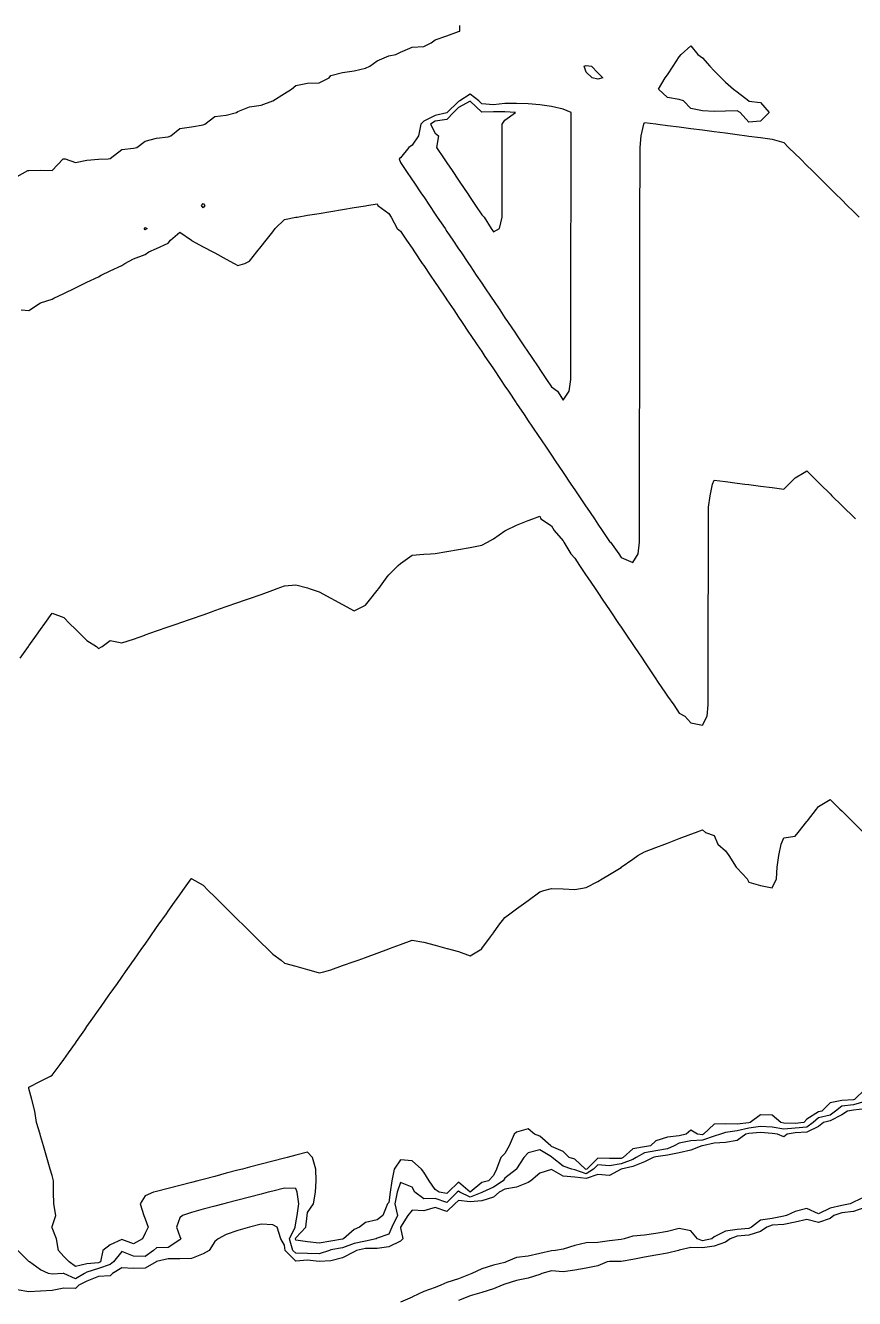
# Model space of a CAD drawing. Header units: metres. Extents: x 2681030 to 2681330, y 1246000 to 1246290.
# Drawn here: x 2681258.6 to 2681294.3, y 1246235.2 to 1246290 of the extents above; entities that cross this region are included whole.
import ezdxf

# ---------------------------------------------------------------- set-up
doc = ezdxf.new("R2010")
doc.units = ezdxf.units.M
doc.layers.add('BASIS_HOEHENLINIEN', color=8, linetype='Continuous')

msp = doc.modelspace()

# ---------------------------------------------------------------- linework, layer by layer
at = {"layer": 'BASIS_HOEHENLINIEN'}
for points in [[(2681258.25, 1246283.495, 0), (2681258.698, 1246283.75, 0), (2681258.75, 1246283.76, 0), (2681259.25, 1246283.767, 0), (2681259.75, 1246283.758, 0), (2681260.224, 1246284.25, 0), (2681260.25, 1246284.261, 0), (2681260.312, 1246284.25, 0), (2681260.75, 1246284.105, 0), (2681261.25, 1246284.204, 0), (2681261.75, 1246284.236, 0), (2681262.166, 1246284.25, 0), (2681262.25, 1246284.269, 0), (2681262.75, 1246284.659, 0), (2681263.25, 1246284.712, 0), (2681263.391, 1246284.75, 0), (2681263.75, 1246285.018, 0), (2681264.25, 1246285.153, 0), (2681264.75, 1246285.204, 0), (2681264.862, 1246285.25, 0), (2681265.25, 1246285.568, 0), (2681265.75, 1246285.64, 0), (2681266.25, 1246285.716, 0), (2681266.321, 1246285.75, 0), (2681266.75, 1246286.086, 0), (2681267.25, 1246286.144, 0), (2681267.687, 1246286.25, 0), (2681267.75, 1246286.293, 0), (2681268.25, 1246286.492, 0), (2681268.75, 1246286.565, 0), (2681269.25, 1246286.749, 0), (2681269.252, 1246286.75, 0), (2681269.75, 1246287.064, 0), (2681270.062, 1246287.25, 0), (2681270.25, 1246287.418, 0), (2681270.75, 1246287.519, 0), (2681271.25, 1246287.534, 0), (2681271.675, 1246287.75, 0), (2681271.75, 1246287.839, 0), (2681272.25, 1246287.979, 0), (2681272.75, 1246288.049, 0), (2681273.25, 1246288.164, 0), (2681273.429, 1246288.25, 0), (2681273.75, 1246288.479, 0), (2681274.25, 1246288.686, 0), (2681274.548, 1246288.75, 0), (2681274.75, 1246288.844, 0), (2681275.25, 1246289.067, 0), (2681275.75, 1246289.09, 0), (2681276.076, 1246289.25, 0), (2681276.25, 1246289.385, 0), (2681276.75, 1246289.548, 0), (2681277.25, 1246289.734, 0), (2681277.306, 1246289.75, 0), (2681277.306, 1246290, 0)], [(2681290.62, 1246286.25, 0), (2681290.25, 1246285.88, 0), (2681289.75, 1246285.838, 0), (2681289.37, 1246286.25, 0), (2681289.25, 1246286.324, 0), (2681288.75, 1246286.303, 0), (2681288.25, 1246286.299, 0), (2681287.75, 1246286.317, 0), (2681287.25, 1246286.424, 0), (2681286.93, 1246286.75, 0), (2681286.75, 1246286.807, 0), (2681286.25, 1246286.895, 0), (2681285.855, 1246287.25, 0), (2681286.142, 1246287.75, 0), (2681286.25, 1246287.87, 0), (2681286.492, 1246288.25, 0), (2681286.75, 1246288.655, 0), (2681286.83, 1246288.75, 0), (2681287.25, 1246289.117, 0), (2681287.553, 1246288.75, 0), (2681287.75, 1246288.606, 0), (2681288.066, 1246288.25, 0), (2681288.25, 1246288.042, 0), (2681288.556, 1246287.75, 0), (2681288.75, 1246287.558, 0), (2681289.095, 1246287.25, 0), (2681289.25, 1246287.141, 0), (2681289.748, 1246286.75, 0), (2681289.75, 1246286.746, 0), (2681290.25, 1246286.687, 0), (2681290.62, 1246286.25, 0)], [(2681283.466, 1246287.75, 0), (2681283.25, 1246287.686, 0), (2681283.006, 1246287.75, 0), (2681282.75, 1246287.995, 0), (2681282.659, 1246288.25, 0), (2681282.75, 1246288.282, 0), (2681282.968, 1246288.25, 0), (2681283.25, 1246287.957, 0), (2681283.466, 1246287.75, 0)], [(2681281.75, 1246273.866, 0), (2681282.007, 1246274.25, 0), (2681282.082, 1246274.75, 0), (2681282.083, 1246275.25, 0), (2681282.084, 1246275.75, 0), (2681282.085, 1246276.25, 0), (2681282.085, 1246276.75, 0), (2681282.086, 1246277.25, 0), (2681282.087, 1246277.75, 0), (2681282.088, 1246278.25, 0), (2681282.088, 1246278.75, 0), (2681282.089, 1246279.25, 0), (2681282.09, 1246279.75, 0), (2681282.091, 1246280.25, 0), (2681282.091, 1246280.75, 0), (2681282.092, 1246281.25, 0), (2681282.093, 1246281.75, 0), (2681282.094, 1246282.25, 0), (2681282.095, 1246282.75, 0), (2681282.095, 1246283.25, 0), (2681282.096, 1246283.75, 0), (2681282.097, 1246284.25, 0), (2681282.098, 1246284.75, 0), (2681282.098, 1246285.25, 0), (2681282.099, 1246285.75, 0), (2681282.1, 1246286.25, 0), (2681281.75, 1246286.402, 0), (2681281.25, 1246286.508, 0), (2681280.75, 1246286.575, 0), (2681280.25, 1246286.619, 0), (2681279.75, 1246286.645, 0), (2681279.25, 1246286.639, 0), (2681278.75, 1246286.58, 0), (2681278.25, 1246286.631, 0), (2681278.125, 1246286.75, 0), (2681277.75, 1246287.038, 0), (2681277.306, 1246286.75, 0), (2681277.25, 1246286.719, 0), (2681276.758, 1246286.25, 0), (2681276.75, 1246286.241, 0), (2681276.25, 1246286.123, 0), (2681275.75, 1246285.88, 0), (2681275.626, 1246285.75, 0), (2681275.526, 1246285.25, 0), (2681275.25, 1246284.844, 0), (2681275.11, 1246284.75, 0), (2681274.75, 1246284.293, 0), (2681274.693, 1246284.25, 0), (2681274.75, 1246284.102, 0), (2681274.987, 1246283.75, 0), (2681275.25, 1246283.359, 0), (2681275.323, 1246283.25, 0), (2681275.66, 1246282.75, 0), (2681275.75, 1246282.616, 0), (2681275.996, 1246282.25, 0), (2681276.25, 1246281.873, 0), (2681276.333, 1246281.75, 0), (2681276.669, 1246281.25, 0), (2681276.75, 1246281.13, 0), (2681277.006, 1246280.75, 0), (2681277.25, 1246280.387, 0), (2681277.342, 1246280.25, 0), (2681277.679, 1246279.75, 0), (2681277.75, 1246279.644, 0), (2681278.015, 1246279.25, 0), (2681278.25, 1246278.901, 0), (2681278.351, 1246278.75, 0), (2681278.688, 1246278.25, 0), (2681278.75, 1246278.158, 0), (2681279.024, 1246277.75, 0), (2681279.25, 1246277.415, 0), (2681279.361, 1246277.25, 0), (2681279.697, 1246276.75, 0), (2681279.75, 1246276.672, 0), (2681280.034, 1246276.25, 0), (2681280.25, 1246275.929, 0), (2681280.37, 1246275.75, 0), (2681280.707, 1246275.25, 0), (2681280.75, 1246275.186, 0), (2681281.043, 1246274.75, 0), (2681281.25, 1246274.443, 0), (2681281.51, 1246274.25, 0), (2681281.75, 1246273.866, 0)], [(2681278.75, 1246281.106, 0), (2681279.017, 1246281.25, 0), (2681279.124, 1246281.75, 0), (2681279.125, 1246282.25, 0), (2681279.126, 1246282.75, 0), (2681279.127, 1246283.25, 0), (2681279.127, 1246283.75, 0), (2681279.128, 1246284.25, 0), (2681279.129, 1246284.75, 0), (2681279.13, 1246285.25, 0), (2681279.131, 1246285.75, 0), (2681279.25, 1246285.92, 0), (2681279.708, 1246286.25, 0), (2681279.25, 1246286.278, 0), (2681278.75, 1246286.275, 0), (2681278.25, 1246286.266, 0), (2681277.75, 1246286.735, 0), (2681277.25, 1246286.462, 0), (2681277.027, 1246286.25, 0), (2681276.75, 1246285.95, 0), (2681276.25, 1246285.875, 0), (2681276.046, 1246285.75, 0), (2681276.25, 1246285.363, 0), (2681276.385, 1246285.25, 0), (2681276.298, 1246284.75, 0), (2681276.634, 1246284.25, 0), (2681276.75, 1246284.078, 0), (2681276.971, 1246283.75, 0), (2681277.25, 1246283.335, 0), (2681277.307, 1246283.25, 0), (2681277.644, 1246282.75, 0), (2681277.75, 1246282.592, 0), (2681277.98, 1246282.25, 0), (2681278.25, 1246281.849, 0), (2681278.355, 1246281.75, 0), (2681278.653, 1246281.25, 0), (2681278.75, 1246281.106, 0)], [(2681258.418, 1246277.75, 0), (2681258.75, 1246277.726, 0), (2681258.795, 1246277.75, 0), (2681259.25, 1246278.053, 0), (2681259.75, 1246278.212, 0), (2681259.817, 1246278.25, 0), (2681260.25, 1246278.461, 0), (2681260.75, 1246278.696, 0), (2681260.84, 1246278.75, 0), (2681261.25, 1246278.95, 0), (2681261.75, 1246279.179, 0), (2681261.863, 1246279.25, 0), (2681262.25, 1246279.439, 0), (2681262.75, 1246279.659, 0), (2681262.886, 1246279.75, 0), (2681263.25, 1246279.947, 0), (2681263.75, 1246280.137, 0), (2681263.909, 1246280.25, 0), (2681264.25, 1246280.4, 0), (2681264.75, 1246280.628, 0), (2681264.851, 1246280.75, 0), (2681265.25, 1246281.105, 0), (2681265.747, 1246280.75, 0), (2681265.75, 1246280.743, 0), (2681266.25, 1246280.473, 0), (2681266.663, 1246280.25, 0), (2681266.75, 1246280.203, 0), (2681267.25, 1246279.933, 0), (2681267.588, 1246279.75, 0), (2681267.75, 1246279.662, 0), (2681268.051, 1246279.75, 0), (2681268.25, 1246279.851, 0), (2681268.565, 1246280.25, 0), (2681268.75, 1246280.484, 0), (2681268.96, 1246280.75, 0), (2681269.25, 1246281.117, 0), (2681269.355, 1246281.25, 0), (2681269.75, 1246281.649, 0), (2681270.25, 1246281.741, 0), (2681270.307, 1246281.75, 0), (2681270.75, 1246281.824, 0), (2681271.25, 1246281.907, 0), (2681271.75, 1246281.99, 0), (2681272.25, 1246282.073, 0), (2681272.75, 1246282.156, 0), (2681273.25, 1246282.239, 0), (2681273.302, 1246282.25, 0), (2681273.75, 1246282.323, 0), (2681273.775, 1246282.25, 0), (2681274.25, 1246281.897, 0), (2681274.349, 1246281.75, 0), (2681274.607, 1246281.25, 0), (2681274.75, 1246281.146, 0), (2681275.009, 1246280.75, 0), (2681275.25, 1246280.411, 0), (2681275.358, 1246280.25, 0), (2681275.688, 1246279.75, 0), (2681275.75, 1246279.668, 0), (2681276.031, 1246279.25, 0), (2681276.25, 1246278.925, 0), (2681276.368, 1246278.75, 0), (2681276.704, 1246278.25, 0), (2681276.75, 1246278.182, 0), (2681277.041, 1246277.75, 0), (2681277.25, 1246277.439, 0), (2681277.377, 1246277.25, 0), (2681277.713, 1246276.75, 0), (2681277.75, 1246276.696, 0), (2681278.05, 1246276.25, 0), (2681278.25, 1246275.953, 0), (2681278.386, 1246275.75, 0), (2681278.723, 1246275.25, 0), (2681278.75, 1246275.21, 0), (2681279.059, 1246274.75, 0), (2681279.25, 1246274.466, 0), (2681279.396, 1246274.25, 0), (2681279.732, 1246273.75, 0), (2681279.75, 1246273.723, 0), (2681280.069, 1246273.25, 0), (2681280.25, 1246272.98, 0), (2681280.405, 1246272.75, 0), (2681280.741, 1246272.25, 0), (2681280.75, 1246272.237, 0), (2681281.078, 1246271.75, 0), (2681281.25, 1246271.494, 0), (2681281.414, 1246271.25, 0), (2681281.75, 1246270.751, 0), (2681281.751, 1246270.75, 0), (2681282.087, 1246270.25, 0), (2681282.25, 1246270.008, 0), (2681282.424, 1246269.75, 0), (2681282.75, 1246269.265, 0), (2681282.76, 1246269.25, 0), (2681283.097, 1246268.75, 0), (2681283.25, 1246268.522, 0), (2681283.433, 1246268.25, 0), (2681283.75, 1246267.779, 0), (2681283.787, 1246267.75, 0), (2681284.151, 1246267.25, 0), (2681284.25, 1246267.093, 0), (2681284.75, 1246266.867, 0), (2681284.979, 1246267.25, 0), (2681285.04, 1246267.75, 0), (2681285.041, 1246268.25, 0), (2681285.041, 1246268.75, 0), (2681285.042, 1246269.25, 0), (2681285.043, 1246269.75, 0), (2681285.044, 1246270.25, 0), (2681285.045, 1246270.75, 0), (2681285.045, 1246271.25, 0), (2681285.046, 1246271.75, 0), (2681285.047, 1246272.25, 0), (2681285.048, 1246272.75, 0), (2681285.048, 1246273.25, 0), (2681285.049, 1246273.75, 0), (2681285.05, 1246274.25, 0), (2681285.051, 1246274.75, 0), (2681285.052, 1246275.25, 0), (2681285.052, 1246275.75, 0), (2681285.053, 1246276.25, 0), (2681285.054, 1246276.75, 0), (2681285.055, 1246277.25, 0), (2681285.055, 1246277.75, 0), (2681285.056, 1246278.25, 0), (2681285.057, 1246278.75, 0), (2681285.058, 1246279.25, 0), (2681285.059, 1246279.75, 0), (2681285.059, 1246280.25, 0), (2681285.06, 1246280.75, 0), (2681285.061, 1246281.25, 0), (2681285.062, 1246281.75, 0), (2681285.062, 1246282.25, 0), (2681285.063, 1246282.75, 0), (2681285.064, 1246283.25, 0), (2681285.065, 1246283.75, 0), (2681285.066, 1246284.25, 0), (2681285.066, 1246284.75, 0), (2681285.118, 1246285.25, 0), (2681285.227, 1246285.75, 0), (2681285.25, 1246285.826, 0), (2681285.75, 1246285.761, 0), (2681285.835, 1246285.75, 0), (2681286.25, 1246285.696, 0), (2681286.75, 1246285.63, 0), (2681287.25, 1246285.565, 0), (2681287.75, 1246285.5, 0), (2681288.25, 1246285.434, 0), (2681288.75, 1246285.369, 0), (2681289.25, 1246285.303, 0), (2681289.658, 1246285.25, 0), (2681289.75, 1246285.238, 0), (2681290.25, 1246285.172, 0), (2681290.75, 1246285.107, 0), (2681291.25, 1246284.961, 0), (2681291.463, 1246284.75, 0), (2681291.75, 1246284.467, 0), (2681291.969, 1246284.25, 0), (2681292.25, 1246283.972, 0), (2681292.474, 1246283.75, 0), (2681292.75, 1246283.476, 0), (2681292.979, 1246283.25, 0), (2681293.25, 1246282.982, 0), (2681293.484, 1246282.75, 0), (2681293.75, 1246282.487, 0), (2681293.989, 1246282.25, 0), (2681294.25, 1246281.992, 0), (2681294.494, 1246281.75, 0)], [(2681266.327, 1246282.25, 0), (2681266.25, 1246282.148, 0), (2681266.18, 1246282.25, 0), (2681266.25, 1246282.328, 0), (2681266.327, 1246282.25, 0)], [(2681263.844, 1246281.25, 0), (2681263.75, 1246281.202, 0), (2681263.713, 1246281.25, 0), (2681263.75, 1246281.301, 0), (2681263.844, 1246281.25, 0)], [(2681258.379, 1246262.75, 0), (2681258.73, 1246263.25, 0), (2681258.75, 1246263.278, 0), (2681259.083, 1246263.75, 0), (2681259.25, 1246263.987, 0), (2681259.435, 1246264.25, 0), (2681259.75, 1246264.698, 0), (2681260.25, 1246264.501, 0), (2681260.504, 1246264.25, 0), (2681260.75, 1246264.007, 0), (2681261.01, 1246263.75, 0), (2681261.25, 1246263.512, 0), (2681261.666, 1246263.25, 0), (2681261.75, 1246263.168, 0), (2681261.898, 1246263.25, 0), (2681262.25, 1246263.515, 0), (2681262.75, 1246263.419, 0), (2681263.25, 1246263.577, 0), (2681263.747, 1246263.75, 0), (2681263.75, 1246263.751, 0), (2681264.25, 1246263.926, 0), (2681264.75, 1246264.101, 0), (2681265.175, 1246264.25, 0), (2681265.25, 1246264.276, 0), (2681265.75, 1246264.451, 0), (2681266.25, 1246264.625, 0), (2681266.606, 1246264.75, 0), (2681266.75, 1246264.8, 0), (2681267.25, 1246264.975, 0), (2681267.75, 1246265.149, 0), (2681268.037, 1246265.25, 0), (2681268.25, 1246265.325, 0), (2681268.75, 1246265.499, 0), (2681269.25, 1246265.681, 0), (2681269.437, 1246265.75, 0), (2681269.75, 1246265.865, 0), (2681270.25, 1246265.915, 0), (2681270.75, 1246265.777, 0), (2681270.821, 1246265.75, 0), (2681271.25, 1246265.603, 0), (2681271.75, 1246265.337, 0), (2681271.911, 1246265.25, 0), (2681272.25, 1246265.067, 0), (2681272.75, 1246264.797, 0), (2681273.25, 1246265.037, 0), (2681273.418, 1246265.25, 0), (2681273.75, 1246265.67, 0), (2681273.811, 1246265.75, 0), (2681274.182, 1246266.25, 0), (2681274.25, 1246266.343, 0), (2681274.657, 1246266.75, 0), (2681274.75, 1246266.83, 0), (2681275.25, 1246267.192, 0), (2681275.75, 1246267.231, 0), (2681276.047, 1246267.25, 0), (2681276.25, 1246267.264, 0), (2681276.75, 1246267.347, 0), (2681277.25, 1246267.431, 0), (2681277.75, 1246267.514, 0), (2681278.25, 1246267.613, 0), (2681278.499, 1246267.75, 0), (2681278.75, 1246267.898, 0), (2681279.25, 1246268.235, 0), (2681279.278, 1246268.25, 0), (2681279.75, 1246268.487, 0), (2681280.25, 1246268.675, 0), (2681280.448, 1246268.75, 0), (2681280.75, 1246268.864, 0), (2681280.796, 1246268.75, 0), (2681281.25, 1246268.459, 0), (2681281.374, 1246268.25, 0), (2681281.75, 1246267.803, 0), (2681281.786, 1246267.75, 0), (2681282.078, 1246267.25, 0), (2681282.25, 1246267.06, 0), (2681282.459, 1246266.75, 0), (2681282.75, 1246266.317, 0), (2681282.795, 1246266.25, 0), (2681283.131, 1246265.75, 0), (2681283.25, 1246265.574, 0), (2681283.468, 1246265.25, 0), (2681283.75, 1246264.831, 0), (2681283.804, 1246264.75, 0), (2681284.141, 1246264.25, 0), (2681284.25, 1246264.088, 0), (2681284.477, 1246263.75, 0), (2681284.75, 1246263.345, 0), (2681284.814, 1246263.25, 0), (2681285.15, 1246262.75, 0), (2681285.25, 1246262.602, 0), (2681285.486, 1246262.25, 0), (2681285.75, 1246261.858, 0), (2681285.823, 1246261.75, 0), (2681286.159, 1246261.25, 0), (2681286.25, 1246261.115, 0), (2681286.519, 1246260.75, 0), (2681286.75, 1246260.39, 0), (2681286.993, 1246260.25, 0), (2681287.25, 1246259.968, 0), (2681287.75, 1246259.867, 0), (2681287.956, 1246260.25, 0), (2681287.998, 1246260.75, 0), (2681287.999, 1246261.25, 0), (2681287.999, 1246261.75, 0), (2681288, 1246262.25, 0), (2681288.001, 1246262.75, 0), (2681288.002, 1246263.25, 0), (2681288.002, 1246263.75, 0), (2681288.003, 1246264.25, 0), (2681288.004, 1246264.75, 0), (2681288.005, 1246265.25, 0), (2681288.006, 1246265.75, 0), (2681288.006, 1246266.25, 0), (2681288.007, 1246266.75, 0), (2681288.008, 1246267.25, 0), (2681288.009, 1246267.75, 0), (2681288.009, 1246268.25, 0), (2681288.01, 1246268.75, 0), (2681288.015, 1246269.25, 0), (2681288.081, 1246269.75, 0), (2681288.192, 1246270.25, 0), (2681288.25, 1246270.424, 0), (2681288.75, 1246270.359, 0), (2681289.25, 1246270.293, 0), (2681289.581, 1246270.25, 0), (2681289.75, 1246270.228, 0), (2681290.25, 1246270.163, 0), (2681290.75, 1246270.097, 0), (2681291.25, 1246270.032, 0), (2681291.477, 1246270.25, 0), (2681291.75, 1246270.519, 0), (2681292.126, 1246270.75, 0), (2681292.25, 1246270.815, 0), (2681292.316, 1246270.75, 0), (2681292.75, 1246270.321, 0), (2681292.821, 1246270.25, 0), (2681293.25, 1246269.825, 0), (2681293.326, 1246269.75, 0), (2681293.75, 1246269.33, 0), (2681293.831, 1246269.25, 0), (2681294.25, 1246268.835, 0), (2681294.336, 1246268.75, 0)], [(2681261.831, 1246236.75, 0), (2681261.75, 1246236.713, 0), (2681261.25, 1246236.671, 0), (2681260.75, 1246236.556, 0), (2681260.49, 1246236.75, 0), (2681260.25, 1246236.993, 0), (2681260.023, 1246237.25, 0), (2681259.938, 1246237.75, 0), (2681259.75, 1246238.221, 0), (2681259.74, 1246238.25, 0), (2681259.75, 1246238.28, 0), (2681259.914, 1246238.75, 0), (2681259.826, 1246239.25, 0), (2681259.809, 1246239.75, 0), (2681259.816, 1246240.25, 0), (2681259.75, 1246240.474, 0), (2681259.669, 1246240.75, 0), (2681259.523, 1246241.25, 0), (2681259.377, 1246241.75, 0), (2681259.25, 1246242.184, 0), (2681259.231, 1246242.25, 0), (2681259.084, 1246242.75, 0), (2681259.001, 1246243.25, 0), (2681258.88, 1246243.75, 0), (2681258.75, 1246244.216, 0), (2681258.746, 1246244.25, 0), (2681258.75, 1246244.272, 0), (2681259.25, 1246244.543, 0), (2681259.68, 1246244.75, 0), (2681259.75, 1246244.789, 0), (2681260.096, 1246245.25, 0), (2681260.25, 1246245.468, 0), (2681260.448, 1246245.75, 0), (2681260.75, 1246246.178, 0), (2681260.801, 1246246.25, 0), (2681261.152, 1246246.75, 0), (2681261.25, 1246246.889, 0), (2681261.505, 1246247.25, 0), (2681261.75, 1246247.598, 0), (2681261.857, 1246247.75, 0), (2681262.209, 1246248.25, 0), (2681262.25, 1246248.308, 0), (2681262.561, 1246248.75, 0), (2681262.75, 1246249.018, 0), (2681262.914, 1246249.25, 0), (2681263.25, 1246249.728, 0), (2681263.265, 1246249.75, 0), (2681263.617, 1246250.25, 0), (2681263.75, 1246250.439, 0), (2681263.97, 1246250.75, 0), (2681264.25, 1246251.148, 0), (2681264.322, 1246251.25, 0), (2681264.674, 1246251.75, 0), (2681264.75, 1246251.858, 0), (2681265.026, 1246252.25, 0), (2681265.25, 1246252.568, 0), (2681265.378, 1246252.75, 0), (2681265.73, 1246253.25, 0), (2681265.75, 1246253.263, 0), (2681265.764, 1246253.25, 0), (2681266.25, 1246252.972, 0), (2681266.475, 1246252.75, 0), (2681266.75, 1246252.478, 0), (2681266.981, 1246252.25, 0), (2681267.25, 1246251.984, 0), (2681267.487, 1246251.75, 0), (2681267.75, 1246251.49, 0), (2681267.992, 1246251.25, 0), (2681268.25, 1246250.995, 0), (2681268.498, 1246250.75, 0), (2681268.75, 1246250.501, 0), (2681269.004, 1246250.25, 0), (2681269.25, 1246250.007, 0), (2681269.616, 1246249.75, 0), (2681269.75, 1246249.619, 0), (2681270.25, 1246249.496, 0), (2681270.75, 1246249.352, 0), (2681271.106, 1246249.25, 0), (2681271.25, 1246249.209, 0), (2681271.454, 1246249.25, 0), (2681271.75, 1246249.338, 0), (2681272.25, 1246249.513, 0), (2681272.75, 1246249.688, 0), (2681272.922, 1246249.75, 0), (2681273.25, 1246249.869, 0), (2681273.75, 1246250.053, 0), (2681274.25, 1246250.237, 0), (2681274.284, 1246250.25, 0), (2681274.75, 1246250.421, 0), (2681275.25, 1246250.605, 0), (2681275.75, 1246250.529, 0), (2681276.25, 1246250.391, 0), (2681276.75, 1246250.253, 0), (2681276.759, 1246250.25, 0), (2681277.25, 1246250.115, 0), (2681277.75, 1246249.931, 0), (2681278.25, 1246250.238, 0), (2681278.259, 1246250.25, 0), (2681278.623, 1246250.75, 0), (2681278.75, 1246250.924, 0), (2681278.988, 1246251.25, 0), (2681279.25, 1246251.585, 0), (2681279.46, 1246251.75, 0), (2681279.75, 1246251.96, 0), (2681280.15, 1246252.25, 0), (2681280.25, 1246252.322, 0), (2681280.75, 1246252.686, 0), (2681280.925, 1246252.75, 0), (2681281.25, 1246252.841, 0), (2681281.75, 1246252.815, 0), (2681282.25, 1246252.793, 0), (2681282.75, 1246252.877, 0), (2681283.25, 1246253.141, 0), (2681283.435, 1246253.25, 0), (2681283.75, 1246253.436, 0), (2681284.25, 1246253.743, 0), (2681284.259, 1246253.75, 0), (2681284.75, 1246254.104, 0), (2681284.97, 1246254.25, 0), (2681285.25, 1246254.416, 0), (2681285.75, 1246254.605, 0), (2681286.135, 1246254.75, 0), (2681286.25, 1246254.793, 0), (2681286.75, 1246254.983, 0), (2681287.25, 1246255.171, 0), (2681287.458, 1246255.25, 0), (2681287.75, 1246255.36, 0), (2681287.884, 1246255.25, 0), (2681288.25, 1246255.113, 0), (2681288.414, 1246254.75, 0), (2681288.75, 1246254.452, 0), (2681288.894, 1246254.25, 0), (2681289.199, 1246253.75, 0), (2681289.25, 1246253.709, 0), (2681289.673, 1246253.25, 0), (2681289.75, 1246253.111, 0), (2681290.25, 1246252.969, 0), (2681290.75, 1246252.869, 0), (2681290.938, 1246253.25, 0), (2681290.975, 1246253.75, 0), (2681291.037, 1246254.25, 0), (2681291.147, 1246254.75, 0), (2681291.25, 1246255.022, 0), (2681291.75, 1246255.084, 0), (2681291.88, 1246255.25, 0), (2681292.25, 1246255.724, 0), (2681292.271, 1246255.75, 0), (2681292.661, 1246256.25, 0), (2681292.75, 1246256.364, 0), (2681293.25, 1246256.669, 0), (2681293.674, 1246256.25, 0), (2681293.75, 1246256.174, 0), (2681294.179, 1246255.75, 0), (2681294.25, 1246255.679, 0), (2681294.684, 1246255.25, 0)], [(2681294.75, 1246244.179, 0), (2681294.297, 1246243.75, 0), (2681294.25, 1246243.733, 0), (2681293.75, 1246243.707, 0), (2681293.25, 1246243.601, 0), (2681292.889, 1246243.25, 0), (2681292.75, 1246243.221, 0), (2681292.25, 1246242.894, 0), (2681292.117, 1246242.75, 0), (2681291.75, 1246242.716, 0), (2681291.25, 1246242.724, 0), (2681291.124, 1246242.75, 0), (2681290.75, 1246243.077, 0), (2681290.25, 1246243.081, 0), (2681289.802, 1246242.75, 0), (2681289.75, 1246242.741, 0), (2681289.25, 1246242.691, 0), (2681288.75, 1246242.703, 0), (2681288.25, 1246242.682, 0), (2681287.802, 1246242.25, 0), (2681287.75, 1246242.229, 0), (2681287.546, 1246242.25, 0), (2681287.25, 1246242.42, 0), (2681287.057, 1246242.25, 0), (2681286.75, 1246242.186, 0), (2681286.25, 1246242.126, 0), (2681285.75, 1246241.968, 0), (2681285.512, 1246241.75, 0), (2681285.25, 1246241.707, 0), (2681284.75, 1246241.622, 0), (2681284.344, 1246241.25, 0), (2681284.25, 1246241.212, 0), (2681283.75, 1246241.2, 0), (2681283.25, 1246241.215, 0), (2681282.77, 1246240.75, 0), (2681282.75, 1246240.737, 0), (2681282.716, 1246240.75, 0), (2681282.25, 1246241.181, 0), (2681282.016, 1246241.25, 0), (2681281.75, 1246241.509, 0), (2681281.25, 1246241.725, 0), (2681281.218, 1246241.75, 0), (2681280.75, 1246242.163, 0), (2681280.522, 1246242.25, 0), (2681280.25, 1246242.483, 0), (2681279.75, 1246242.341, 0), (2681279.651, 1246242.25, 0), (2681279.426, 1246241.75, 0), (2681279.25, 1246241.426, 0), (2681279.065, 1246241.25, 0), (2681278.882, 1246240.75, 0), (2681278.75, 1246240.481, 0), (2681278.534, 1246240.25, 0), (2681278.25, 1246240.174, 0), (2681277.75, 1246239.753, 0), (2681277.25, 1246240.181, 0), (2681276.807, 1246239.75, 0), (2681276.75, 1246239.694, 0), (2681276.41, 1246239.75, 0), (2681276.25, 1246239.867, 0), (2681275.984, 1246240.25, 0), (2681275.75, 1246240.612, 0), (2681275.658, 1246240.75, 0), (2681275.25, 1246241.112, 0), (2681274.75, 1246241.146, 0), (2681274.483, 1246240.75, 0), (2681274.375, 1246240.25, 0), (2681274.303, 1246239.75, 0), (2681274.25, 1246239.312, 0), (2681274.192, 1246239.25, 0), (2681273.991, 1246238.75, 0), (2681273.75, 1246238.565, 0), (2681273.25, 1246238.448, 0), (2681272.987, 1246238.25, 0), (2681272.75, 1246238.156, 0), (2681272.302, 1246237.75, 0), (2681272.25, 1246237.734, 0), (2681271.75, 1246237.653, 0), (2681271.25, 1246237.562, 0), (2681270.75, 1246237.615, 0), (2681270.25, 1246237.686, 0), (2681270.227, 1246237.75, 0), (2681270.25, 1246237.794, 0), (2681270.679, 1246238.25, 0), (2681270.729, 1246238.75, 0), (2681270.75, 1246238.884, 0), (2681271.002, 1246239.25, 0), (2681271.084, 1246239.75, 0), (2681271.116, 1246240.25, 0), (2681271.098, 1246240.75, 0), (2681270.967, 1246241.25, 0), (2681270.75, 1246241.481, 0), (2681270.25, 1246241.35, 0), (2681269.864, 1246241.25, 0), (2681269.75, 1246241.22, 0), (2681269.25, 1246241.09, 0), (2681268.75, 1246240.96, 0), (2681268.25, 1246240.828, 0), (2681267.946, 1246240.75, 0), (2681267.75, 1246240.699, 0), (2681267.25, 1246240.569, 0), (2681266.75, 1246240.438, 0), (2681266.25, 1246240.307, 0), (2681266.027, 1246240.25, 0), (2681265.75, 1246240.178, 0), (2681265.25, 1246240.047, 0), (2681264.75, 1246239.917, 0), (2681264.25, 1246239.786, 0), (2681264.109, 1246239.75, 0), (2681263.75, 1246239.593, 0), (2681263.536, 1246239.25, 0), (2681263.692, 1246238.75, 0), (2681263.75, 1246238.606, 0), (2681263.884, 1246238.25, 0), (2681263.75, 1246237.989, 0), (2681263.643, 1246237.75, 0), (2681263.25, 1246237.538, 0), (2681262.75, 1246237.715, 0), (2681262.25, 1246237.485, 0), (2681261.928, 1246237.25, 0), (2681261.831, 1246236.75, 0)], [(2681294.75, 1246243.345, 0), (2681294.25, 1246243.291, 0), (2681293.999, 1246243.25, 0), (2681293.75, 1246243.086, 0), (2681293.25, 1246242.828, 0), (2681292.958, 1246242.75, 0), (2681292.75, 1246242.579, 0), (2681292.25, 1246242.334, 0), (2681291.75, 1246242.313, 0), (2681291.396, 1246242.25, 0), (2681291.25, 1246242.136, 0), (2681290.989, 1246242.25, 0), (2681290.75, 1246242.283, 0), (2681290.25, 1246242.328, 0), (2681289.75, 1246242.289, 0), (2681289.623, 1246242.25, 0), (2681289.25, 1246241.983, 0), (2681288.75, 1246241.901, 0), (2681288.25, 1246241.867, 0), (2681287.75, 1246241.754, 0), (2681287.72, 1246241.75, 0), (2681287.25, 1246241.57, 0), (2681286.75, 1246241.452, 0), (2681286.25, 1246241.35, 0), (2681285.75, 1246241.272, 0), (2681285.627, 1246241.25, 0), (2681285.25, 1246241.058, 0), (2681284.75, 1246240.865, 0), (2681284.25, 1246240.751, 0), (2681284.247, 1246240.75, 0), (2681283.75, 1246240.478, 0), (2681283.25, 1246240.522, 0), (2681282.75, 1246240.346, 0), (2681282.25, 1246240.406, 0), (2681281.75, 1246240.447, 0), (2681281.25, 1246240.73, 0), (2681280.75, 1246240.573, 0), (2681280.363, 1246240.25, 0), (2681280.25, 1246240.171, 0), (2681279.75, 1246239.967, 0), (2681279.25, 1246239.885, 0), (2681279.003, 1246239.75, 0), (2681278.75, 1246239.537, 0), (2681278.25, 1246239.385, 0), (2681277.75, 1246239.334, 0), (2681277.25, 1246239.405, 0), (2681277.091, 1246239.25, 0), (2681276.75, 1246238.921, 0), (2681276.25, 1246239.098, 0), (2681275.75, 1246238.959, 0), (2681275.25, 1246238.986, 0), (2681275.065, 1246238.75, 0), (2681274.75, 1246238.256, 0), (2681274.747, 1246238.25, 0), (2681274.75, 1246238.216, 0), (2681274.858, 1246237.75, 0), (2681274.75, 1246237.646, 0), (2681274.25, 1246237.405, 0), (2681273.75, 1246237.327, 0), (2681273.25, 1246237.329, 0), (2681272.861, 1246237.25, 0), (2681272.75, 1246237.181, 0), (2681272.25, 1246236.936, 0), (2681271.75, 1246236.805, 0), (2681271.25, 1246236.764, 0), (2681270.75, 1246236.83, 0), (2681270.25, 1246236.792, 0), (2681269.786, 1246237.25, 0), (2681269.75, 1246237.479, 0), (2681269.599, 1246237.75, 0), (2681269.437, 1246238.25, 0), (2681269.25, 1246238.345, 0), (2681268.75, 1246238.38, 0), (2681268.252, 1246238.25, 0), (2681268.25, 1246238.249, 0), (2681267.75, 1246238.113, 0), (2681267.25, 1246237.928, 0), (2681266.893, 1246237.75, 0), (2681266.75, 1246237.626, 0), (2681266.506, 1246237.25, 0), (2681266.25, 1246237.105, 0), (2681265.75, 1246236.903, 0), (2681265.25, 1246236.884, 0), (2681264.75, 1246236.887, 0), (2681264.25, 1246236.767, 0), (2681264.223, 1246236.75, 0), (2681263.75, 1246236.477, 0), (2681263.25, 1246236.47, 0), (2681262.75, 1246236.499, 0), (2681262.349, 1246236.25, 0), (2681262.25, 1246236.153, 0), (2681261.75, 1246236.12, 0), (2681261.25, 1246235.924, 0), (2681260.901, 1246235.75, 0), (2681260.75, 1246235.602, 0), (2681260.25, 1246235.622, 0), (2681259.75, 1246235.516, 0), (2681259.25, 1246235.487, 0), (2681258.75, 1246235.471, 0), (2681258.25, 1246235.554, 0)], [(2681294.75, 1246243.666, 0), (2681294.25, 1246243.512, 0), (2681293.75, 1246243.455, 0), (2681293.483, 1246243.25, 0), (2681293.25, 1246243.075, 0), (2681292.75, 1246242.955, 0), (2681292.524, 1246242.75, 0), (2681292.25, 1246242.549, 0), (2681291.75, 1246242.515, 0), (2681291.25, 1246242.471, 0), (2681290.75, 1246242.558, 0), (2681290.25, 1246242.582, 0), (2681289.75, 1246242.515, 0), (2681289.25, 1246242.395, 0), (2681288.75, 1246242.324, 0), (2681288.535, 1246242.25, 0), (2681288.25, 1246242.171, 0), (2681287.75, 1246241.992, 0), (2681287.25, 1246241.973, 0), (2681286.75, 1246241.87, 0), (2681286.532, 1246241.75, 0), (2681286.25, 1246241.618, 0), (2681285.75, 1246241.53, 0), (2681285.25, 1246241.445, 0), (2681284.891, 1246241.25, 0), (2681284.75, 1246241.163, 0), (2681284.25, 1246240.982, 0), (2681283.75, 1246240.887, 0), (2681283.25, 1246240.927, 0), (2681283.067, 1246240.75, 0), (2681282.75, 1246240.541, 0), (2681282.25, 1246240.723, 0), (2681282.134, 1246240.75, 0), (2681281.75, 1246240.876, 0), (2681281.282, 1246241.25, 0), (2681281.25, 1246241.276, 0), (2681280.75, 1246241.586, 0), (2681280.25, 1246241.449, 0), (2681280.056, 1246241.25, 0), (2681279.75, 1246240.756, 0), (2681279.747, 1246240.75, 0), (2681279.25, 1246240.355, 0), (2681279.175, 1246240.25, 0), (2681278.75, 1246239.97, 0), (2681278.279, 1246239.75, 0), (2681278.25, 1246239.736, 0), (2681277.75, 1246239.542, 0), (2681277.312, 1246239.75, 0), (2681277.25, 1246239.803, 0), (2681277.195, 1246239.75, 0), (2681276.75, 1246239.316, 0), (2681276.25, 1246239.484, 0), (2681275.75, 1246239.465, 0), (2681275.362, 1246239.75, 0), (2681275.25, 1246239.971, 0), (2681274.75, 1246240.174, 0), (2681274.614, 1246239.75, 0), (2681274.503, 1246239.25, 0), (2681274.623, 1246238.75, 0), (2681274.384, 1246238.25, 0), (2681274.25, 1246237.95, 0), (2681273.75, 1246237.773, 0), (2681273.699, 1246237.75, 0), (2681273.25, 1246237.65, 0), (2681272.75, 1246237.549, 0), (2681272.25, 1246237.356, 0), (2681271.75, 1246237.273, 0), (2681271.692, 1246237.25, 0), (2681271.25, 1246237.097, 0), (2681270.75, 1246237.122, 0), (2681270.25, 1246237.123, 0), (2681270.121, 1246237.25, 0), (2681269.973, 1246237.75, 0), (2681270.216, 1246238.25, 0), (2681270.25, 1246238.433, 0), (2681270.3, 1246238.75, 0), (2681270.378, 1246239.25, 0), (2681270.301, 1246239.75, 0), (2681270.25, 1246239.912, 0), (2681269.75, 1246239.93, 0), (2681269.25, 1246239.8, 0), (2681269.058, 1246239.75, 0), (2681268.75, 1246239.67, 0), (2681268.25, 1246239.539, 0), (2681267.75, 1246239.409, 0), (2681267.25, 1246239.279, 0), (2681267.14, 1246239.25, 0), (2681266.75, 1246239.148, 0), (2681266.25, 1246239.018, 0), (2681265.75, 1246238.888, 0), (2681265.362, 1246238.75, 0), (2681265.25, 1246238.649, 0), (2681265.1, 1246238.25, 0), (2681265.25, 1246237.848, 0), (2681265.287, 1246237.75, 0), (2681265.25, 1246237.704, 0), (2681264.75, 1246237.373, 0), (2681264.25, 1246237.359, 0), (2681264.111, 1246237.25, 0), (2681263.75, 1246236.991, 0), (2681263.25, 1246237.004, 0), (2681262.75, 1246237.203, 0), (2681262.393, 1246236.75, 0), (2681262.25, 1246236.647, 0), (2681261.75, 1246236.464, 0), (2681261.25, 1246236.313, 0), (2681261.146, 1246236.25, 0)], [(2681294.75, 1246239.559, 0), (2681294.25, 1246239.326, 0), (2681294.11, 1246239.25, 0), (2681293.75, 1246239.179, 0), (2681293.25, 1246239.07, 0), (2681292.75, 1246238.823, 0), (2681292.25, 1246239.051, 0), (2681291.75, 1246238.925, 0), (2681291.365, 1246238.75, 0), (2681291.25, 1246238.722, 0), (2681290.75, 1246238.622, 0), (2681290.25, 1246238.552, 0), (2681289.858, 1246238.25, 0), (2681289.75, 1246238.197, 0), (2681289.25, 1246238.142, 0), (2681288.75, 1246238.071, 0), (2681288.25, 1246237.835, 0), (2681288.154, 1246237.75, 0), (2681287.75, 1246237.657, 0), (2681287.533, 1246237.75, 0), (2681287.25, 1246238.091, 0), (2681286.75, 1246238.196, 0), (2681286.25, 1246238.058, 0), (2681285.75, 1246237.982, 0), (2681285.25, 1246237.912, 0), (2681284.75, 1246237.867, 0), (2681284.375, 1246237.75, 0), (2681284.25, 1246237.723, 0), (2681283.75, 1246237.668, 0), (2681283.25, 1246237.595, 0), (2681282.75, 1246237.58, 0), (2681282.25, 1246237.454, 0), (2681281.75, 1246237.307, 0), (2681281.421, 1246237.25, 0), (2681281.25, 1246237.231, 0), (2681280.75, 1246237.12, 0), (2681280.25, 1246237.004, 0), (2681279.75, 1246236.95, 0), (2681279.303, 1246236.75, 0), (2681279.25, 1246236.731, 0), (2681278.75, 1246236.616, 0), (2681278.25, 1246236.45, 0), (2681277.823, 1246236.25, 0), (2681277.75, 1246236.225, 0), (2681277.25, 1246236.02, 0), (2681276.75, 1246235.861, 0), (2681276.484, 1246235.75, 0), (2681276.25, 1246235.657, 0), (2681275.75, 1246235.474, 0), (2681275.271, 1246235.25, 0), (2681275.25, 1246235.241, 0), (2681274.75, 1246235.024, 0)], [(2681294.75, 1246239.093, 0), (2681294.25, 1246238.926, 0), (2681293.75, 1246238.873, 0), (2681293.416, 1246238.75, 0), (2681293.25, 1246238.619, 0), (2681292.75, 1246238.445, 0), (2681292.25, 1246238.575, 0), (2681291.75, 1246238.462, 0), (2681291.25, 1246238.36, 0), (2681290.75, 1246238.334, 0), (2681290.521, 1246238.25, 0), (2681290.25, 1246238.057, 0), (2681289.75, 1246237.9, 0), (2681289.25, 1246237.855, 0), (2681288.946, 1246237.75, 0), (2681288.75, 1246237.602, 0), (2681288.25, 1246237.429, 0), (2681287.75, 1246237.365, 0), (2681287.25, 1246237.381, 0), (2681286.75, 1246237.256, 0), (2681286.725, 1246237.25, 0), (2681286.25, 1246237.128, 0), (2681285.75, 1246237.038, 0), (2681285.25, 1246236.964, 0), (2681284.75, 1246236.855, 0), (2681284.25, 1246236.774, 0), (2681283.75, 1246236.776, 0), (2681283.655, 1246236.75, 0), (2681283.25, 1246236.585, 0), (2681282.75, 1246236.488, 0), (2681282.25, 1246236.397, 0), (2681281.75, 1246236.328, 0), (2681281.25, 1246236.376, 0), (2681280.832, 1246236.25, 0), (2681280.75, 1246236.215, 0), (2681280.25, 1246236.053, 0), (2681279.75, 1246235.952, 0), (2681279.25, 1246235.797, 0), (2681279.131, 1246235.75, 0), (2681278.75, 1246235.594, 0), (2681278.25, 1246235.437, 0), (2681277.75, 1246235.288, 0), (2681277.653, 1246235.25, 0), (2681277.25, 1246235.092, 0)], [(2681261.146, 1246236.25, 0), (2681260.75, 1246236.023, 0), (2681260.251, 1246236.25, 0), (2681260.25, 1246236.251, 0), (2681260.231, 1246236.25, 0), (2681259.75, 1246236.221, 0), (2681259.595, 1246236.25, 0), (2681259.25, 1246236.417, 0), (2681258.781, 1246236.75, 0), (2681258.75, 1246236.768, 0), (2681258.272, 1246237.25, 0)]]:
    msp.add_polyline3d(points, dxfattribs=at)

doc.saveas('drawing.dxf')
